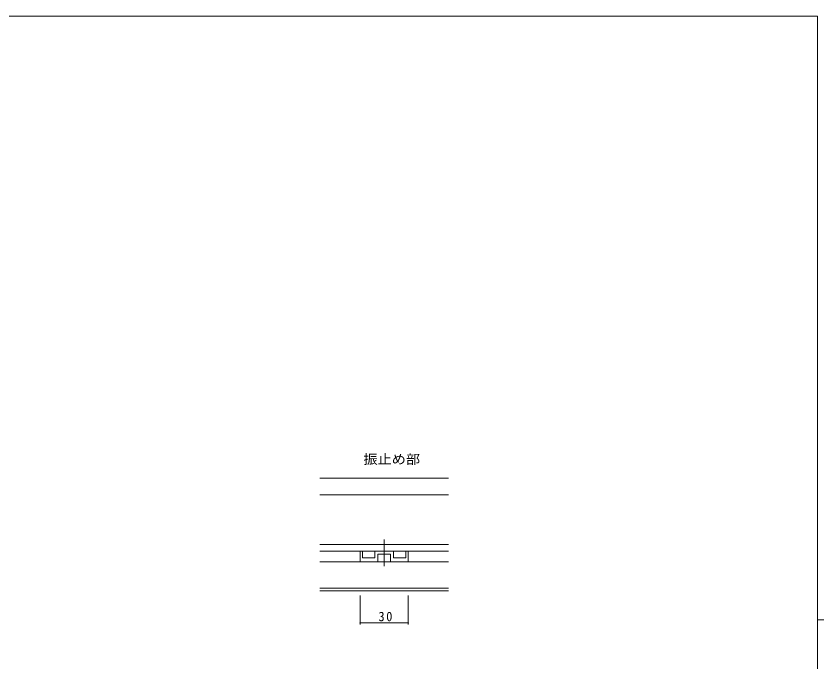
# Model space of a CAD drawing. Units: millimetres, scale not verified. Extents: x -841 to 292, y -594 to 212.
# Drawn here: x -235 to 267, y -193 to 208 of the extents above; entities that cross this region are included whole.
import ezdxf
from ezdxf.enums import TextEntityAlignment as Align

# ---------------------------------------------------------------- set-up
doc = ezdxf.new("R2010")
doc.units = ezdxf.units.MM
doc.header["$LTSCALE"] = 2
doc.linetypes.add('CHAIN2', pattern=[12, 9, -1, 1, -1])
for name, color, linetype, lineweight in [('0-1_YKK_ZWAK', 7, 'Continuous', 9), ('0-3_YKK_11', 7, 'Continuous', 9), ('0-4_YKK_12', 2, 'Continuous', 9), ('0-5_YKK_D', 6, 'Continuous', 9), ('0-6_YKK_13', 4, 'Continuous', 9)]:
    doc.layers.add(name, color=color, linetype=linetype, lineweight=lineweight)
doc.layers.add('0-2_USER1', color=7, linetype='Continuous')
doc.styles.add('ＭＳ ゴシック', font='')
doc.styles.get('ＭＳ ゴシック').set_extended_font_data('MS Gothic')

msp = doc.modelspace()

# ---------------------------------------------------------------- linework, layer by layer
at = {"layer": '0-1_YKK_ZWAK'}
for p, q in [((263, 208), (-837, 208)), ((263, 208), (263, -542)), ((263, -167), (267, -167))]:
    msp.add_line(p, q, dxfattribs=at)
at = {"layer": '0-3_YKK_11'}
for p, q in [((-21.277, -124.356), (-19.777, -124.356)), ((-21.277, -130.856), (-21.277, -124.356)), ((-19.777, -124.356), (-19.777, -128.356)), ((-12.077, -128.356), (-12.077, -124.356)), ((-12.077, -124.356), (-0.477, -124.356)), ((-0.477, -124.356), (-0.477, -128.356)), ((7.223, -124.356), (8.723, -124.356)), ((7.223, -128.356), (7.223, -124.356)), ((8.723, -124.356), (8.723, -130.856)), ((-19.777, -128.356), (-12.077, -128.356)), ((-10.277, -126.156), (-10.277, -130.856)), ((-2.277, -126.156), (-10.277, -126.156)), ((-2.277, -130.856), (-2.277, -126.156)), ((-0.477, -128.356), (7.223, -128.356)), ((-10.277, -130.856), (-21.277, -130.856)), ((8.723, -130.856), (-2.277, -130.856))]:
    msp.add_line(p, q, dxfattribs=at)
at = {"layer": '0-4_YKK_12'}
for p, q in [((-46.277, -78.856), (33.723, -78.856)), ((-46.277, -89.356), (33.723, -89.356)), ((-46.277, -120.056), (33.723, -120.056)), ((-46.277, -124.356), (33.723, -124.356)), ((-46.277, -130.856), (33.723, -130.856)), ((-46.277, -147.226), (33.723, -147.226)), ((-46.277, -148.856), (33.723, -148.856))]:
    msp.add_line(p, q, dxfattribs=at)
at = {"layer": '0-5_YKK_D'}
for p, q in [((-21.277, -151.856), (-21.277, -169.856)), ((8.723, -151.856), (8.723, -169.856)), ((-21.277, -168.856), (8.723, -168.856))]:
    msp.add_line(p, q, dxfattribs=at)
for centre, start, end in [((-21.277, -168.856), 0, 180), ((-21.277, -168.856), 180, 0), ((8.723, -168.856), 0, 180), ((8.723, -168.856), 180, 0)]:
    msp.add_arc(centre, 0.106, start, end, dxfattribs=at)
at = {"layer": '0-6_YKK_13', "linetype": 'CHAIN2'}
msp.add_line((-6.277, -133.656), (-6.277, -116.918), dxfattribs=at)

# ---------------------------------------------------------------- texts
at = {"layer": '0-2_USER1', "style": 'ＭＳ ゴシック', "width": 1.1}
msp.add_text('振止め部', height=5.865, dxfattribs=at).set_placement((-19.157, -71.857), align=Align.BOTTOM_LEFT)
at = {"layer": '0-5_YKK_D', "color": 7, "insert": (-9.797, -167.856), "char_height": 5.865, "attachment_point": 7, "style": 'ＭＳ ゴシック'}
msp.add_mtext('\\T1.27;\\W0.95;30', dxfattribs=at)

doc.saveas('drawing.dxf')
